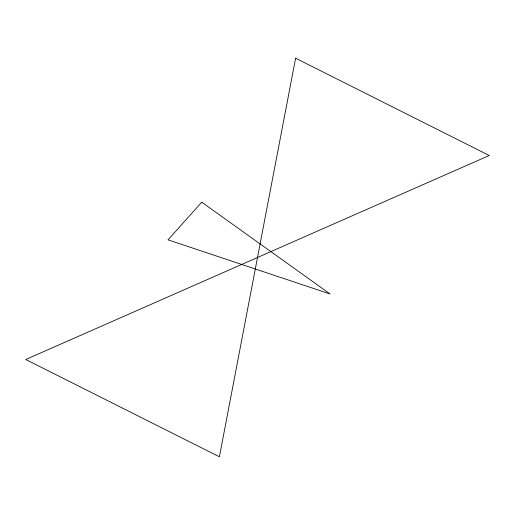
<?xml version="1.0" encoding="UTF-8"?>
<svg xmlns="http://www.w3.org/2000/svg" width="515" height="515" viewBox="0 0 515 515"><rect width="100%" height="100%" fill="white"/><g stroke="black" fill="none" stroke-linecap="round" stroke-linejoin="round"><path stroke-width="0.77" d="M295.61 58.195L219.39 456.805L25.75 359.502L489.25 155.498L295.61 58.195M201.751 202.183L168.019 239.842L330.115 293.988L201.751 202.183"/></g></svg>
